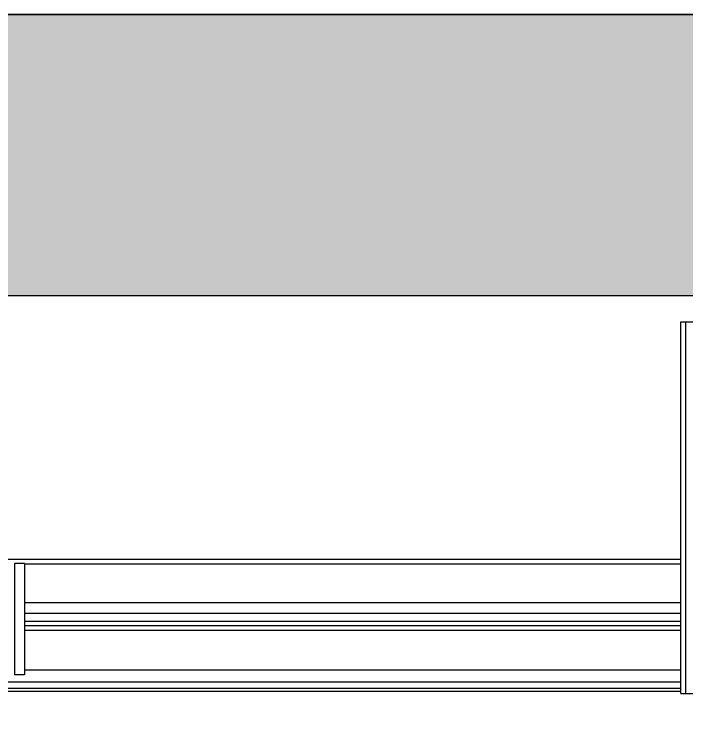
# Model space of a CAD drawing. Header units: millimetres. Extents: x 21899 to 38731, y -5425 to 3612.
# Drawn here: x 28541 to 29084, y -2828 to -2244 of the extents above; entities that cross this region are included whole.
import ezdxf

# ---------------------------------------------------------------- set-up
doc = ezdxf.new("R2010")
doc.units = ezdxf.units.MM
doc.layers.add('dwgmodels.com', color=250, linetype='Continuous')

msp = doc.modelspace()

# ---------------------------------------------------------------- hatches: boundary and pattern name
at = {"layer": 'dwgmodels.com', "true_color": 0xc7c8ca}
h = msp.add_hatch(color=9, dxfattribs=at)
h.dxf.hatch_style = 1
h.paths.add_polyline_path([(26306.15, -2827.73), (26306.15, -2243.56), (30089.21, -2243.56), (30089.21, -2470.56), (26556.15, -2470.56), (26556.15, -2827.73)])

# ---------------------------------------------------------------- linework, layer by layer
at = {"color": 7, "linetype": 'Continuous'}
for p, q in [((30089.21, -2243.56), (26306.15, -2243.56)), ((29079.03, -2491.42), (29125.7, -2491.42)), ((29079.03, -2791.42), (29079.03, -2491.42)), ((27339.15, -2682.92), (29079.03, -2682.92)), ((28549.03, -2736.42), (29079.03, -2736.42)), ((29079.03, -2789.92), (27311.15, -2789.92)), ((29079.03, -2791.42), (29132.03, -2791.42))]:
    msp.add_line(p, q, dxfattribs=at)
msp.add_line((30089.21, -2470.56), (26556.15, -2470.56))
at = {"color": 9, "linetype": 'Continuous'}
for p, q in [((29083.03, -2791.42), (29083.03, -2491.42)), ((28549.03, -2686.92), (29079.03, -2686.92)), ((28549.03, -2717.88), (29079.03, -2717.88)), ((28549.03, -2726.7), (29079.03, -2726.7)), ((28549.03, -2733.12), (29079.03, -2733.12)), ((28549.03, -2740.42), (29079.03, -2740.42)), ((28549.03, -2772.22), (29079.03, -2772.22)), ((27339.15, -2781.86), (29079.03, -2781.86)), ((27317.47, -2787.06), (29079.03, -2787.06))]:
    msp.add_line(p, q, dxfattribs=at)
at = {"color": 3, "linetype": 'Continuous'}
for p, q in [((28549.03, -2686.42), (28541.03, -2686.42)), ((28541.03, -2686.42), (28541.03, -2776.42)), ((28549.03, -2686.42), (28549.03, -2776.42)), ((28549.03, -2776.42), (28541.03, -2776.42))]:
    msp.add_line(p, q, dxfattribs=at)
at = {"layer": 'dwgmodels.com', "color": 5}
msp.add_lwpolyline([(26306.15, -2827.73), (26306.15, -2243.56), (30089.21, -2243.56), (30089.21, -2470.56), (26556.15, -2470.56), (26556.15, -2827.73), (26306.15, -2827.73)], dxfattribs=at)

doc.saveas('drawing.dxf')
